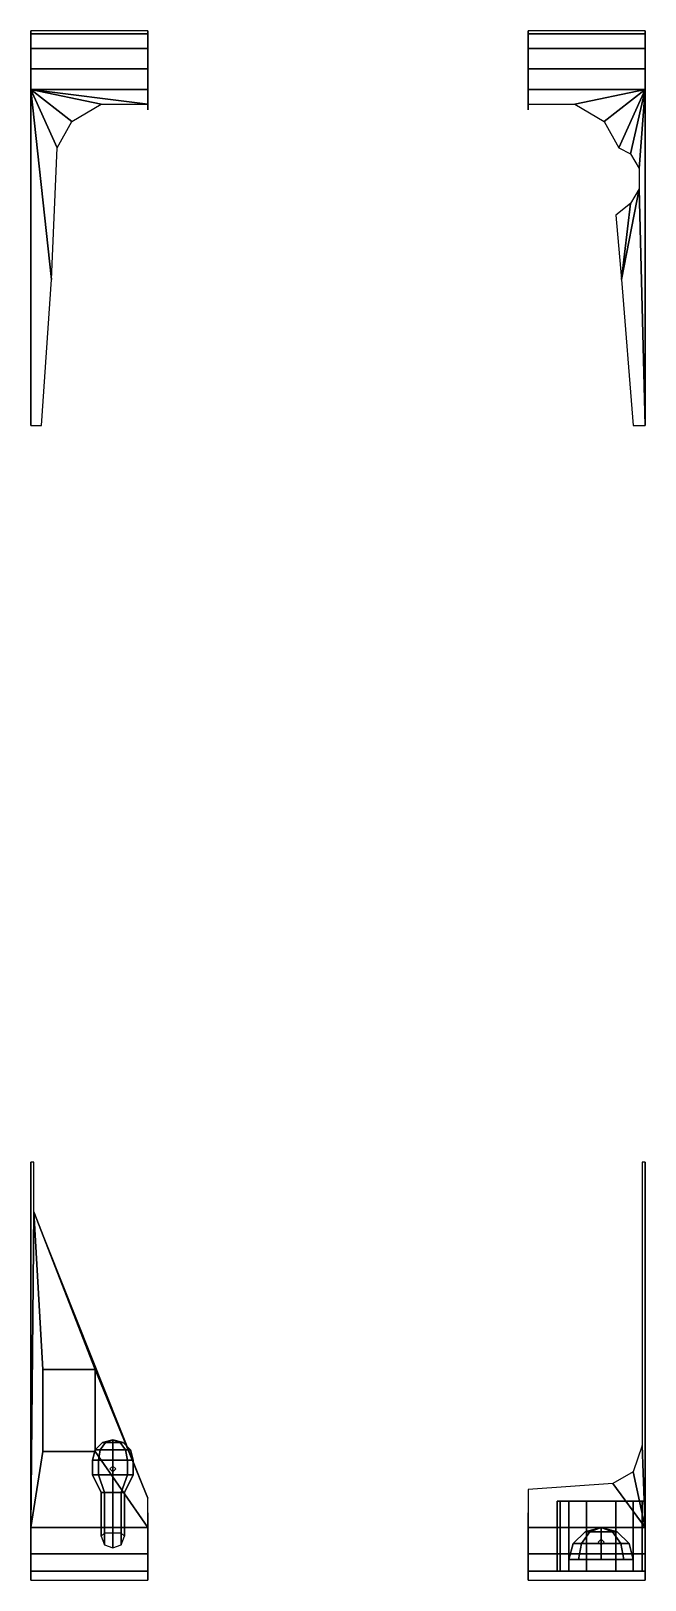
# Model space of a CAD drawing. Extents: x -1.05 to 1.05, y -2.59 to 2.71.
import ezdxf

# ---------------------------------------------------------------- set-up
doc = ezdxf.new("R2010")
doc.units = 0
doc.layers.add('FENDERS', color=6, linetype='CONTINUOUS')

msp = doc.modelspace()

# ---------------------------------------------------------------- linework, layer by layer
at = {"layer": 'FENDERS'}
for points in [[(-1.05, 2.51, 0.97), (-1.05, 2.58, 0.96), (-1.05, 2.71, 0.75), (-1.05, 2.48, 0.93)], [(-0.65, 2.7, 0.82), (-0.65, 2.71, 0.75), (-1.05, 2.71, 0.75), (-1.05, 2.7, 0.82)], [(-1.05, 2.65, 0.89), (-1.05, 2.7, 0.82), (-1.05, 2.71, 0.75), (-1.05, 2.58, 0.96)], [(-0.65, 2.44, 0.97), (-0.65, 2.44, 0.8), (-0.65, 2.71, 0.75), (-0.65, 2.7, 0.82)], [(1.05, 2.7, 0.82), (1.05, 2.71, 0.75), (0.65, 2.71, 0.75), (0.65, 2.7, 0.82)], [(0.65, 2.7, 0.82), (0.65, 2.71, 0.75), (0.65, 2.44, 0.8), (0.65, 2.44, 0.97)], [(1.05, 2.48, 0.93), (1.05, 2.71, 0.75), (1.05, 2.58, 0.96), (1.05, 2.51, 0.97)], [(1.05, 2.58, 0.96), (1.05, 2.71, 0.75), (1.05, 2.7, 0.82), (1.05, 2.65, 0.89)], [(-0.65, 2.65, 0.89), (-0.65, 2.7, 0.82), (-1.05, 2.7, 0.82), (-1.05, 2.65, 0.89)], [(-0.65, 2.58, 0.96), (-0.65, 2.65, 0.89), (-1.05, 2.65, 0.89), (-1.05, 2.58, 0.96)], [(-0.65, 2.51, 0.97), (-0.65, 2.7, 0.82), (-0.65, 2.65, 0.89), (-0.65, 2.58, 0.96)], [(-0.65, 2.44, 0.97), (-0.65, 2.7, 0.82), (-0.65, 2.51, 0.97), (-0.65, 2.44, 0.97)], [(1.05, 2.65, 0.89), (1.05, 2.7, 0.82), (0.65, 2.7, 0.82), (0.65, 2.65, 0.89)], [(0.65, 2.58, 0.96), (0.65, 2.65, 0.89), (0.65, 2.7, 0.82), (0.65, 2.51, 0.97)], [(0.65, 2.44, 0.97), (0.65, 2.51, 0.97), (0.65, 2.7, 0.82), (0.65, 2.44, 0.97)], [(1.05, 2.58, 0.96), (1.05, 2.65, 0.89), (0.65, 2.65, 0.89), (0.65, 2.58, 0.96)], [(-0.65, 2.51, 0.97), (-0.65, 2.58, 0.96), (-1.05, 2.58, 0.96), (-1.05, 2.51, 0.97)], [(1.05, 2.51, 0.97), (1.05, 2.58, 0.96), (0.65, 2.58, 0.96), (0.65, 2.51, 0.97)], [(-0.65, 2.46, 0.97), (-0.65, 2.51, 0.97), (-1.05, 2.51, 0.97), (-0.65, 2.46, 0.97)], [(-1.05, 1.36, 0.97), (-1.05, 2.51, 0.97), (-1.05, 2.48, 0.93), (-1.05, 1.36, 0.93)], [(-1.0137, 1.36, 0.97), (-0.98, 1.86, 0.97), (-1.05, 2.51, 0.97), (-1.05, 1.36, 0.97)], [(-0.81, 2.46, 0.97), (-0.65, 2.46, 0.97), (-1.05, 2.51, 0.97), (-0.81, 2.46, 0.97)], [(-0.91, 2.4, 0.97), (-0.81, 2.46, 0.97), (-1.05, 2.51, 0.97), (-0.91, 2.4, 0.97)], [(-0.96, 2.31, 0.97), (-0.91, 2.4, 0.97), (-1.05, 2.51, 0.97), (-0.96, 2.31, 0.97)], [(-0.98, 1.86, 0.97), (-0.96, 2.31, 0.97), (-1.05, 2.51, 0.97), (-0.98, 1.86, 0.97)], [(0.81, 2.46, 0.97), (1.05, 2.51, 0.97), (0.65, 2.51, 0.97), (0.65, 2.46, 0.97)], [(1.05, 2.51, 0.97), (1.05, 2.51, 0.97), (0.81, 2.46, 0.97), (0.91, 2.4, 0.97)], [(1.05, 2.51, 0.97), (1.05, 2.51, 0.97), (0.91, 2.4, 0.97), (0.96, 2.31, 0.97)], [(1.05, 2.51, 0.97), (1.05, 2.51, 0.97), (0.96, 2.31, 0.97), (1, 2.29, 0.97)], [(1.05, 2.51, 0.97), (1.05, 2.51, 0.97), (1, 2.29, 0.97), (1.03, 2.24, 0.97)], [(1.05, 1.36, 0.97), (1.05, 2.51, 0.97), (1.03, 2.24, 0.97), (1.03, 2.17, 0.97)], [(1.05, 1.36, 0.93), (1.05, 2.48, 0.93), (1.05, 2.51, 0.97), (1.05, 1.36, 0.97)], [(1, 2.12, 0.97), (1, 2.12, 0.97), (0.95, 2.08, 0.97), (0.97, 1.86, 0.97)], [(1.05, 1.36, 0.97), (1.03, 2.17, 0.97), (0.97, 1.86, 0.97), (1.0093, 1.36, 0.97)], [(1.03, 2.17, 0.97), (1.03, 2.17, 0.97), (1, 2.12, 0.97), (0.97, 1.86, 0.97)], [(-1.05, -2.41, 0.97), (-1.05, -1.16, 0.97), (-1.05, -1.19, 0.93), (-1.05, -2.41, 0.93)], [(-1.04, -1.33, 0.97), (-1.04, -1.16, 0.97), (-1.05, -1.16, 0.97), (-1.05, -2.41, 0.97)], [(1.05, -2.41, 0.97), (1.05, -1.16, 0.97), (1.04, -1.16, 0.97), (1.04, -2.13, 0.97)], [(1.05, -2.41, 0.93), (1.05, -1.19, 0.93), (1.05, -1.16, 0.97), (1.05, -2.41, 0.97)], [(-1.05, -2.41, 0.97), (-1.01, -2.15, 0.97), (-1.01, -1.87, 0.97), (-1.04, -1.33, 0.97)], [(-1.01, -1.87, 0.97), (-0.83, -1.87, 0.97), (-1.04, -1.33, 0.97)], [(-0.83, -1.87, 0.97), (-0.65, -2.31, 0.97), (-1.04, -1.33, 0.97)], [(-1.01, -2.15, 1.16), (-0.83, -2.15, 1.16), (-0.83, -1.87, 1.16), (-1.01, -1.87, 1.16)], [(-1.01, -1.87, 1.16), (-0.83, -1.87, 1.16), (-0.83, -1.87, 0.97), (-1.01, -1.87, 0.97)], [(-1.01, -2.15, 0.97), (-1.01, -2.15, 1.16), (-1.01, -1.87, 1.16), (-1.01, -1.87, 0.97)], [(-0.83, -2.15, 1.16), (-0.83, -2.15, 0.97), (-0.83, -1.87, 0.97), (-0.83, -1.87, 1.16)], [(-0.83, -2.15, 0.97), (-0.65, -2.41, 0.97), (-0.65, -2.31, 0.97), (-0.83, -1.87, 0.97)], [(-0.805, -2.1194, 1.13), (-0.8306, -2.145, 1.13), (-0.8129, -2.145, 1.1729), (-0.7947, -2.1194, 1.1547)], [(-0.7947, -2.1194, 1.1053), (-0.8129, -2.145, 1.0871), (-0.8306, -2.145, 1.13), (-0.805, -2.1194, 1.13)], [(-0.7947, -2.1194, 1.1547), (-0.8129, -2.145, 1.1729), (-0.77, -2.145, 1.1906), (-0.77, -2.1194, 1.165)], [(-0.77, -2.1194, 1.095), (-0.77, -2.145, 1.0694), (-0.8129, -2.145, 1.0871), (-0.7947, -2.1194, 1.1053)], [(-0.77, -2.11, 1.13), (-0.805, -2.1194, 1.13), (-0.7947, -2.1194, 1.1547), (-0.77, -2.11, 1.13)], [(-0.77, -2.11, 1.13), (-0.7947, -2.1194, 1.1053), (-0.805, -2.1194, 1.13), (-0.77, -2.11, 1.13)], [(-0.77, -2.11, 1.13), (-0.7947, -2.1194, 1.1547), (-0.77, -2.1194, 1.165), (-0.77, -2.11, 1.13)], [(-0.77, -2.11, 1.13), (-0.77, -2.1194, 1.095), (-0.7947, -2.1194, 1.1053), (-0.77, -2.11, 1.13)], [(-0.77, -2.11, 1.13), (-0.77, -2.1194, 1.165), (-0.7453, -2.1194, 1.1547), (-0.77, -2.11, 1.13)], [(-0.77, -2.11, 1.13), (-0.7453, -2.1194, 1.1547), (-0.735, -2.1194, 1.13), (-0.77, -2.11, 1.13)], [(-0.77, -2.11, 1.13), (-0.735, -2.1194, 1.13), (-0.7453, -2.1194, 1.1053), (-0.77, -2.11, 1.13)], [(-0.77, -2.11, 1.13), (-0.7453, -2.1194, 1.1053), (-0.77, -2.1194, 1.095), (-0.77, -2.11, 1.13)], [(-0.77, -2.1194, 1.165), (-0.77, -2.145, 1.1906), (-0.7271, -2.145, 1.1729), (-0.7453, -2.1194, 1.1547)], [(-0.7453, -2.1194, 1.1053), (-0.7271, -2.145, 1.0871), (-0.77, -2.145, 1.0694), (-0.77, -2.1194, 1.095)], [(-0.7453, -2.1194, 1.1547), (-0.7271, -2.145, 1.1729), (-0.7094, -2.145, 1.13), (-0.735, -2.1194, 1.13)], [(-0.735, -2.1194, 1.13), (-0.7094, -2.145, 1.13), (-0.7271, -2.145, 1.0871), (-0.7453, -2.1194, 1.1053)], [(-1.05, -2.41, 0.97), (-0.65, -2.41, 0.97), (-0.83, -2.15, 0.97), (-1.01, -2.15, 0.97)], [(-1.01, -2.15, 0.97), (-0.83, -2.15, 0.97), (-0.83, -2.15, 1.16), (-1.01, -2.15, 1.16)], [(-0.8306, -2.145, 1.13), (-0.84, -2.18, 1.13), (-0.8195, -2.18, 1.1795), (-0.8129, -2.145, 1.1729)], [(-0.8129, -2.145, 1.0871), (-0.8195, -2.18, 1.0805), (-0.84, -2.18, 1.13), (-0.8306, -2.145, 1.13)], [(-0.8129, -2.145, 1.1729), (-0.8195, -2.18, 1.1795), (-0.77, -2.18, 1.2), (-0.77, -2.145, 1.1906)], [(-0.77, -2.145, 1.0694), (-0.77, -2.18, 1.06), (-0.8195, -2.18, 1.0805), (-0.8129, -2.145, 1.0871)], [(-0.77, -2.145, 1.1906), (-0.77, -2.18, 1.2), (-0.7205, -2.18, 1.1795), (-0.7271, -2.145, 1.1729)], [(-0.7271, -2.145, 1.0871), (-0.7205, -2.18, 1.0805), (-0.77, -2.18, 1.06), (-0.77, -2.145, 1.0694)], [(-0.7271, -2.145, 1.1729), (-0.7205, -2.18, 1.1795), (-0.7, -2.18, 1.13), (-0.7094, -2.145, 1.13)], [(-0.7094, -2.145, 1.13), (-0.7, -2.18, 1.13), (-0.7205, -2.18, 1.0805), (-0.7271, -2.145, 1.0871)], [(1.04, -2.13, 0.97), (1.04, -2.13, 0.97), (1.01, -2.22, 0.97), (1.05, -2.41, 0.97)], [(-0.8195, -2.18, 1.1795), (-0.84, -2.18, 1.13), (-0.84, -2.23, 1.13), (-0.8195, -2.23, 1.1795)], [(-0.84, -2.18, 1.13), (-0.8195, -2.18, 1.0805), (-0.8195, -2.23, 1.0805), (-0.84, -2.23, 1.13)], [(-0.77, -2.18, 1.2), (-0.8195, -2.18, 1.1795), (-0.8195, -2.23, 1.1795), (-0.77, -2.23, 1.2)], [(-0.8195, -2.18, 1.0805), (-0.77, -2.18, 1.06), (-0.77, -2.23, 1.06), (-0.8195, -2.23, 1.0805)], [(-0.77, -2.2, 0.97), (-0.78, -2.21, 0.97), (-0.78, -2.21, 1.07), (-0.77, -2.2, 1.06)], [(-0.78, -2.21, 0.97), (-0.77, -2.22, 0.97), (-0.77, -2.22, 1.06), (-0.78, -2.21, 1.07)], [(-0.7205, -2.18, 1.1795), (-0.77, -2.18, 1.2), (-0.77, -2.23, 1.2), (-0.7205, -2.23, 1.1795)], [(-0.77, -2.18, 1.06), (-0.7205, -2.18, 1.0805), (-0.7205, -2.23, 1.0805), (-0.77, -2.23, 1.06)], [(-0.76, -2.21, 0.97), (-0.77, -2.2, 0.97), (-0.77, -2.2, 1.06), (-0.76, -2.21, 1.07)], [(-0.77, -2.22, 0.97), (-0.76, -2.21, 0.97), (-0.76, -2.21, 1.07), (-0.77, -2.22, 1.06)], [(-0.7, -2.18, 1.13), (-0.7205, -2.18, 1.1795), (-0.7205, -2.23, 1.1795), (-0.7, -2.23, 1.13)], [(-0.7205, -2.18, 1.0805), (-0.7, -2.18, 1.13), (-0.7, -2.23, 1.13), (-0.7205, -2.23, 1.0805)], [(1.01, -2.22, 0.97), (1.01, -2.22, 0.97), (0.94, -2.26, 0.97), (1.05, -2.41, 0.97)], [(-0.8195, -2.23, 1.1795), (-0.84, -2.23, 1.13), (-0.81, -2.29, 1.13), (-0.7983, -2.29, 1.1583)], [(-0.84, -2.23, 1.13), (-0.8195, -2.23, 1.0805), (-0.7983, -2.29, 1.1017), (-0.81, -2.29, 1.13)], [(-0.77, -2.23, 1.2), (-0.8195, -2.23, 1.1795), (-0.7983, -2.29, 1.1583), (-0.77, -2.29, 1.17)], [(-0.8195, -2.23, 1.0805), (-0.77, -2.23, 1.06), (-0.77, -2.29, 1.09), (-0.7983, -2.29, 1.1017)], [(-0.7205, -2.23, 1.1795), (-0.77, -2.23, 1.2), (-0.77, -2.29, 1.17), (-0.7417, -2.29, 1.1583)], [(-0.77, -2.23, 1.06), (-0.7205, -2.23, 1.0805), (-0.7417, -2.29, 1.1017), (-0.77, -2.29, 1.09)], [(-0.7, -2.23, 1.13), (-0.7205, -2.23, 1.1795), (-0.7417, -2.29, 1.1583), (-0.73, -2.29, 1.13)], [(-0.7205, -2.23, 1.0805), (-0.7, -2.23, 1.13), (-0.73, -2.29, 1.13), (-0.7417, -2.29, 1.1017)], [(1.05, -2.41, 0.97), (0.94, -2.26, 0.97), (0.65, -2.28, 0.97), (0.65, -2.41, 0.97)], [(-0.7983, -2.29, 1.1583), (-0.81, -2.29, 1.13), (-0.81, -2.44, 1.13), (-0.7983, -2.47, 1.1583)], [(-0.81, -2.29, 1.13), (-0.7983, -2.29, 1.1017), (-0.7983, -2.43, 1.1017), (-0.81, -2.44, 1.13)], [(-0.77, -2.29, 1.17), (-0.7983, -2.29, 1.1583), (-0.7983, -2.47, 1.1583), (-0.77, -2.48, 1.17)], [(-0.7983, -2.29, 1.1017), (-0.77, -2.29, 1.09), (-0.77, -2.43, 1.09), (-0.7983, -2.43, 1.1017)], [(-0.7417, -2.29, 1.1583), (-0.77, -2.29, 1.17), (-0.77, -2.48, 1.17), (-0.7417, -2.47, 1.1583)], [(-0.77, -2.29, 1.09), (-0.7417, -2.29, 1.1017), (-0.7417, -2.43, 1.1017), (-0.77, -2.43, 1.09)], [(-0.73, -2.29, 1.13), (-0.7417, -2.29, 1.1583), (-0.7417, -2.47, 1.1583), (-0.73, -2.44, 1.13)], [(-0.7417, -2.29, 1.1017), (-0.73, -2.29, 1.13), (-0.73, -2.44, 1.13), (-0.7417, -2.43, 1.1017)], [(0.76, -2.32, 1.13), (0.76, -2.32, 0.97), (0.75, -2.32, 0.97), (0.75, -2.32, 1.14)], [(0.8, -2.32, 1.19), (0.76, -2.32, 1.13), (0.75, -2.32, 1.14), (0.79, -2.32, 1.2)], [(0.75, -2.5, 0.96), (0.75, -2.56, 1.14), (0.75, -2.32, 1.14), (0.75, -2.41, 0.97)], [(0.75, -2.32, 1.14), (0.75, -2.32, 0.97), (0.75, -2.41, 0.97)], [(0.75, -2.56, 1.14), (0.79, -2.56, 1.2), (0.79, -2.32, 1.2), (0.75, -2.32, 1.14)], [(0.76, -2.56, 1.13), (0.76, -2.5, 0.96), (0.76, -2.41, 0.97), (0.76, -2.32, 1.13)], [(0.76, -2.41, 0.97), (0.76, -2.41, 0.97), (0.76, -2.32, 0.97), (0.76, -2.32, 1.13)], [(0.86, -2.32, 1.22), (0.8, -2.32, 1.19), (0.79, -2.32, 1.2), (0.85, -2.32, 1.23)], [(0.79, -2.56, 1.2), (0.85, -2.56, 1.23), (0.85, -2.32, 1.23), (0.79, -2.32, 1.2)], [(0.94, -2.32, 1.22), (0.86, -2.32, 1.22), (0.85, -2.32, 1.23), (0.95, -2.32, 1.23)], [(0.85, -2.56, 1.23), (0.95, -2.56, 1.23), (0.95, -2.32, 1.23), (0.85, -2.32, 1.23)], [(1, -2.32, 1.19), (0.94, -2.32, 1.22), (0.95, -2.32, 1.23), (1.01, -2.32, 1.2)], [(0.95, -2.56, 1.23), (1.01, -2.56, 1.2), (1.01, -2.32, 1.2), (0.95, -2.32, 1.23)], [(1.04, -2.32, 1.13), (1, -2.32, 1.19), (1.01, -2.32, 1.2), (1.05, -2.32, 1.14)], [(1.01, -2.56, 1.2), (1.05, -2.56, 1.14), (1.05, -2.32, 1.14), (1.01, -2.32, 1.2)], [(1.04, -2.32, 0.97), (1.04, -2.32, 1.13), (1.05, -2.32, 1.14), (1.05, -2.32, 0.97)], [(1.04, -2.5, 0.96), (1.04, -2.56, 1.13), (1.04, -2.32, 1.13), (1.04, -2.41, 0.97)], [(1.04, -2.32, 1.13), (1.04, -2.32, 0.97), (1.04, -2.41, 0.97)], [(1.05, -2.56, 1.14), (1.05, -2.5, 0.96), (1.05, -2.41, 0.97), (1.05, -2.32, 1.14)], [(1.05, -2.41, 0.97), (1.05, -2.41, 0.97), (1.05, -2.32, 0.97), (1.05, -2.32, 1.14)], [(-0.65, -2.41, 0.93), (-0.65, -2.3657, 0.93), (-0.65, -2.36, 0.97), (-0.65, -2.41, 0.97)], [(0.65, -2.41, 0.97), (0.65, -2.36, 0.97), (0.65, -2.3657, 0.93), (0.65, -2.41, 0.93)], [(-0.65, -2.5, 0.96), (-0.65, -2.41, 0.97), (-1.05, -2.41, 0.97), (-1.05, -2.5, 0.96)], [(-1.05, -2.5, 0.96), (-1.05, -2.41, 0.97), (-1.05, -2.41, 0.93), (-1.05, -2.49, 0.92)], [(-0.65, -2.49, 0.92), (-0.65, -2.41, 0.93), (-0.65, -2.41, 0.97), (-0.65, -2.5, 0.96)], [(1.05, -2.5, 0.96), (1.05, -2.41, 0.97), (0.65, -2.41, 0.97), (0.65, -2.5, 0.96)], [(0.65, -2.5, 0.96), (0.65, -2.41, 0.97), (0.65, -2.41, 0.93), (0.65, -2.49, 0.92)], [(0.8611, -2.4247, 1.0511), (0.8326, -2.465, 1.0226), (0.8047, -2.465, 1.09), (0.845, -2.4247, 1.09)], [(0.845, -2.4247, 1.09), (0.8047, -2.465, 1.09), (0.8326, -2.465, 1.1574), (0.8611, -2.4247, 1.1289)], [(0.9, -2.4247, 1.035), (0.9, -2.465, 0.9947), (0.8326, -2.465, 1.0226), (0.8611, -2.4247, 1.0511)], [(0.8611, -2.4247, 1.1289), (0.8326, -2.465, 1.1574), (0.9, -2.465, 1.1853), (0.9, -2.4247, 1.145)], [(0.9, -2.41, 1.09), (0.8611, -2.4247, 1.0511), (0.845, -2.4247, 1.09), (0.9, -2.41, 1.09)], [(0.9, -2.41, 1.09), (0.845, -2.4247, 1.09), (0.8611, -2.4247, 1.1289), (0.9, -2.41, 1.09)], [(0.9, -2.41, 1.09), (0.9, -2.4247, 1.035), (0.8611, -2.4247, 1.0511), (0.9, -2.41, 1.09)], [(0.9, -2.41, 1.09), (0.8611, -2.4247, 1.1289), (0.9, -2.4247, 1.145), (0.9, -2.41, 1.09)], [(0.9, -2.41, 1.09), (0.955, -2.4247, 1.09), (0.9389, -2.4247, 1.0511), (0.9, -2.41, 1.09)], [(0.9, -2.41, 1.09), (0.9389, -2.4247, 1.0511), (0.9, -2.4247, 1.035), (0.9, -2.41, 1.09)], [(0.9, -2.41, 1.09), (0.9, -2.4247, 1.145), (0.9389, -2.4247, 1.1289), (0.9, -2.41, 1.09)], [(0.9, -2.41, 1.09), (0.9389, -2.4247, 1.1289), (0.955, -2.4247, 1.09), (0.9, -2.41, 1.09)], [(0.9389, -2.4247, 1.0511), (0.9674, -2.465, 1.0226), (0.9, -2.465, 0.9947), (0.9, -2.4247, 1.035)], [(0.9, -2.4247, 1.145), (0.9, -2.465, 1.1853), (0.9674, -2.465, 1.1574), (0.9389, -2.4247, 1.1289)], [(0.955, -2.4247, 1.09), (0.9953, -2.465, 1.09), (0.9674, -2.465, 1.0226), (0.9389, -2.4247, 1.0511)], [(0.9389, -2.4247, 1.1289), (0.9674, -2.465, 1.1574), (0.9953, -2.465, 1.09), (0.955, -2.4247, 1.09)], [(1.05, -2.49, 0.92), (1.05, -2.41, 0.93), (1.05, -2.41, 0.97), (1.05, -2.5, 0.96)], [(-1.05, -2.56, 0.91), (-1.05, -2.5, 0.96), (-1.05, -2.49, 0.92), (-1.05, -2.53, 0.87)], [(-0.65, -2.53, 0.87), (-0.65, -2.49, 0.92), (-0.65, -2.5, 0.96), (-0.65, -2.56, 0.91)], [(0.65, -2.56, 0.91), (0.65, -2.5, 0.96), (0.65, -2.49, 0.92), (0.65, -2.53, 0.87)], [(0.8326, -2.465, 1.0226), (0.8222, -2.52, 1.0122), (0.79, -2.52, 1.09), (0.8047, -2.465, 1.09)], [(0.8047, -2.465, 1.09), (0.79, -2.52, 1.09), (0.8222, -2.52, 1.1678), (0.8326, -2.465, 1.1574)], [(0.9, -2.465, 0.9947), (0.9, -2.52, 0.98), (0.8222, -2.52, 1.0122), (0.8326, -2.465, 1.0226)], [(0.8326, -2.465, 1.1574), (0.8222, -2.52, 1.1678), (0.9, -2.52, 1.2), (0.9, -2.465, 1.1853)], [(0.9, -2.45, 0.96), (0.89, -2.46, 0.96), (0.89, -2.46, 1.02), (0.9, -2.45, 1.01)], [(0.89, -2.46, 0.96), (0.9, -2.47, 0.96), (0.9, -2.47, 0.9934), (0.89, -2.46, 1.02)], [(0.91, -2.46, 0.96), (0.9, -2.45, 0.96), (0.9, -2.45, 1.01), (0.91, -2.46, 1.02)], [(0.9, -2.47, 0.96), (0.91, -2.46, 0.96), (0.91, -2.46, 1.02), (0.9, -2.47, 0.9934)], [(0.9674, -2.465, 1.0226), (0.9778, -2.52, 1.0122), (0.9, -2.52, 0.98), (0.9, -2.465, 0.9947)], [(0.9, -2.465, 1.1853), (0.9, -2.52, 1.2), (0.9778, -2.52, 1.1678), (0.9674, -2.465, 1.1574)], [(0.9953, -2.465, 1.09), (1.01, -2.52, 1.09), (0.9778, -2.52, 1.0122), (0.9674, -2.465, 1.0226)], [(0.9674, -2.465, 1.1574), (0.9778, -2.52, 1.1678), (1.01, -2.52, 1.09), (0.9953, -2.465, 1.09)], [(1.05, -2.53, 0.87), (1.05, -2.49, 0.92), (1.05, -2.5, 0.96), (1.05, -2.56, 0.91)], [(-0.65, -2.56, 0.91), (-0.65, -2.5, 0.96), (-1.05, -2.5, 0.96), (-1.05, -2.56, 0.91)], [(-1.05, -2.59, 0.82), (-1.05, -2.56, 0.91), (-1.05, -2.53, 0.87), (-1.05, -2.54, 0.82)], [(-0.65, -2.54, 0.82), (-0.65, -2.53, 0.87), (-0.65, -2.56, 0.91), (-0.65, -2.59, 0.82)], [(1.05, -2.56, 0.91), (1.05, -2.5, 0.96), (0.65, -2.5, 0.96), (0.65, -2.56, 0.91)], [(0.65, -2.59, 0.82), (0.65, -2.56, 0.91), (0.65, -2.53, 0.87), (0.65, -2.54, 0.82)], [(0.75, -2.56, 0.91), (0.75, -2.56, 1.14), (0.75, -2.56, 1.14), (0.75, -2.5, 0.96)], [(0.76, -2.5, 0.96), (0.76, -2.5, 0.96), (0.76, -2.56, 1.13), (0.76, -2.56, 0.91)], [(0.8222, -2.52, 1.1678), (0.79, -2.52, 1.09), (0.9778, -2.52, 1.1678), (0.9, -2.52, 1.2)], [(0.79, -2.52, 1.09), (0.8222, -2.52, 1.0122), (1.01, -2.52, 1.09), (0.9778, -2.52, 1.1678)], [(0.8222, -2.52, 1.0122), (0.9, -2.52, 0.98), (0.9778, -2.52, 1.0122), (1.01, -2.52, 1.09)], [(1.04, -2.56, 0.91), (1.04, -2.56, 1.13), (1.04, -2.56, 1.13), (1.04, -2.5, 0.96)], [(1.05, -2.5, 0.96), (1.05, -2.5, 0.96), (1.05, -2.56, 1.14), (1.05, -2.56, 0.91)], [(1.05, -2.54, 0.82), (1.05, -2.53, 0.87), (1.05, -2.56, 0.91), (1.05, -2.59, 0.82)], [(-0.65, -2.59, 0.82), (-0.65, -2.56, 0.91), (-1.05, -2.56, 0.91), (-1.05, -2.59, 0.82)], [(1.05, -2.59, 0.82), (1.05, -2.56, 0.91), (0.65, -2.56, 0.91), (0.65, -2.59, 0.82)], [(0.76, -2.56, 0.91), (0.76, -2.56, 1.13), (0.75, -2.56, 1.14), (0.75, -2.56, 0.91)], [(0.76, -2.56, 1.13), (0.8, -2.56, 1.19), (0.79, -2.56, 1.2), (0.75, -2.56, 1.14)], [(0.8, -2.56, 1.19), (0.86, -2.56, 1.22), (0.85, -2.56, 1.23), (0.79, -2.56, 1.2)], [(0.86, -2.56, 1.22), (0.94, -2.56, 1.22), (0.95, -2.56, 1.23), (0.85, -2.56, 1.23)], [(0.94, -2.56, 1.22), (1, -2.56, 1.19), (1.01, -2.56, 1.2), (0.95, -2.56, 1.23)], [(1, -2.56, 1.19), (1.04, -2.56, 1.13), (1.05, -2.56, 1.14), (1.01, -2.56, 1.2)], [(1.04, -2.56, 1.13), (1.04, -2.56, 0.91), (1.05, -2.56, 0.91), (1.05, -2.56, 1.14)]]:
    msp.add_3dface(points, dxfattribs=at)

doc.saveas('drawing.dxf')
